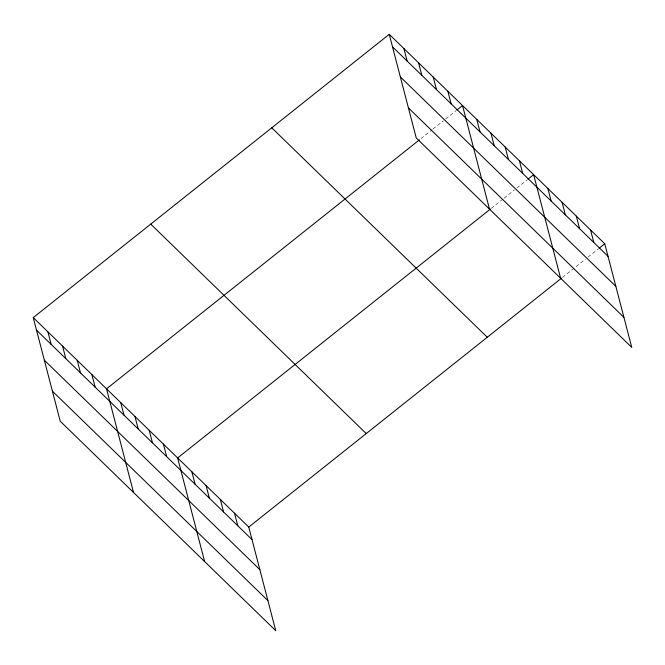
<?xml version="1.0" encoding="UTF-8"?>
<svg xmlns="http://www.w3.org/2000/svg" width="665" height="665" viewBox="0 0 665 665"><rect width="100%" height="100%" fill="white"/><g stroke="black" fill="none" stroke-linecap="round" stroke-linejoin="round"><path stroke-width="0.5" stroke-dasharray="3.33 2.49" d="M420.962 138.603L432.15 129.7M432.957 129.06L443.339 120.789M445.741 118.885L456.132 110.614M491.285 208.353L503.272 198.818M504.07 198.178L514.461 189.916M516.855 188.004L527.245 179.741M562.399 277.48L585.574 259.034M587.976 257.122L598.367 248.86"/><path stroke-width="1" d="M33.25 317.604L248.76 527.062L275.751 630.686L60.241 421.228L33.25 317.604L389.249 34.314L604.759 243.772L631.75 347.396L416.24 137.938L389.249 34.314M419.366 139.874L106.525 388.826L133.515 492.441M456.93 109.983L462.524 105.527L489.515 209.151M490.487 208.993L177.638 457.944L204.629 561.568M528.043 179.101L533.638 174.654L560.628 278.269M248.76 527.062L561.601 278.111M599.165 248.22L604.759 243.772M392.516 46.866L608.026 256.324M400.347 76.916L615.856 286.374M408.41 107.88L623.92 317.338M271.769 127.805L487.279 337.255M150.731 224.122L366.24 433.58M36.517 330.156L252.027 539.614M44.347 360.214L259.857 569.664M52.41 391.178L267.92 600.628M590.537 229.949L593.803 242.501M576.314 216.125L579.581 228.677M562.091 202.301L565.358 214.853M547.86 188.478L551.135 201.03M519.415 160.83L522.69 173.374M505.192 146.998L508.467 159.55M490.97 133.175L494.236 145.726M476.747 119.351L480.014 131.903M447.869 91.288L451.136 103.84M433.214 77.04L436.481 89.592M418.559 62.801L421.826 75.353M403.904 48.562L407.171 61.105M234.537 513.239L237.804 525.791M220.315 499.415L223.581 511.967M206.083 485.591L209.359 498.143M191.861 471.768L195.136 484.32M163.415 444.12L166.682 456.672M149.193 430.297L152.46 442.848M134.97 416.473L138.237 429.025M120.747 402.649L124.014 415.201M91.87 374.578L95.137 387.13M77.215 360.339L80.482 372.89M62.56 346.091L65.827 358.643M47.905 331.852L51.172 344.404"/></g></svg>
